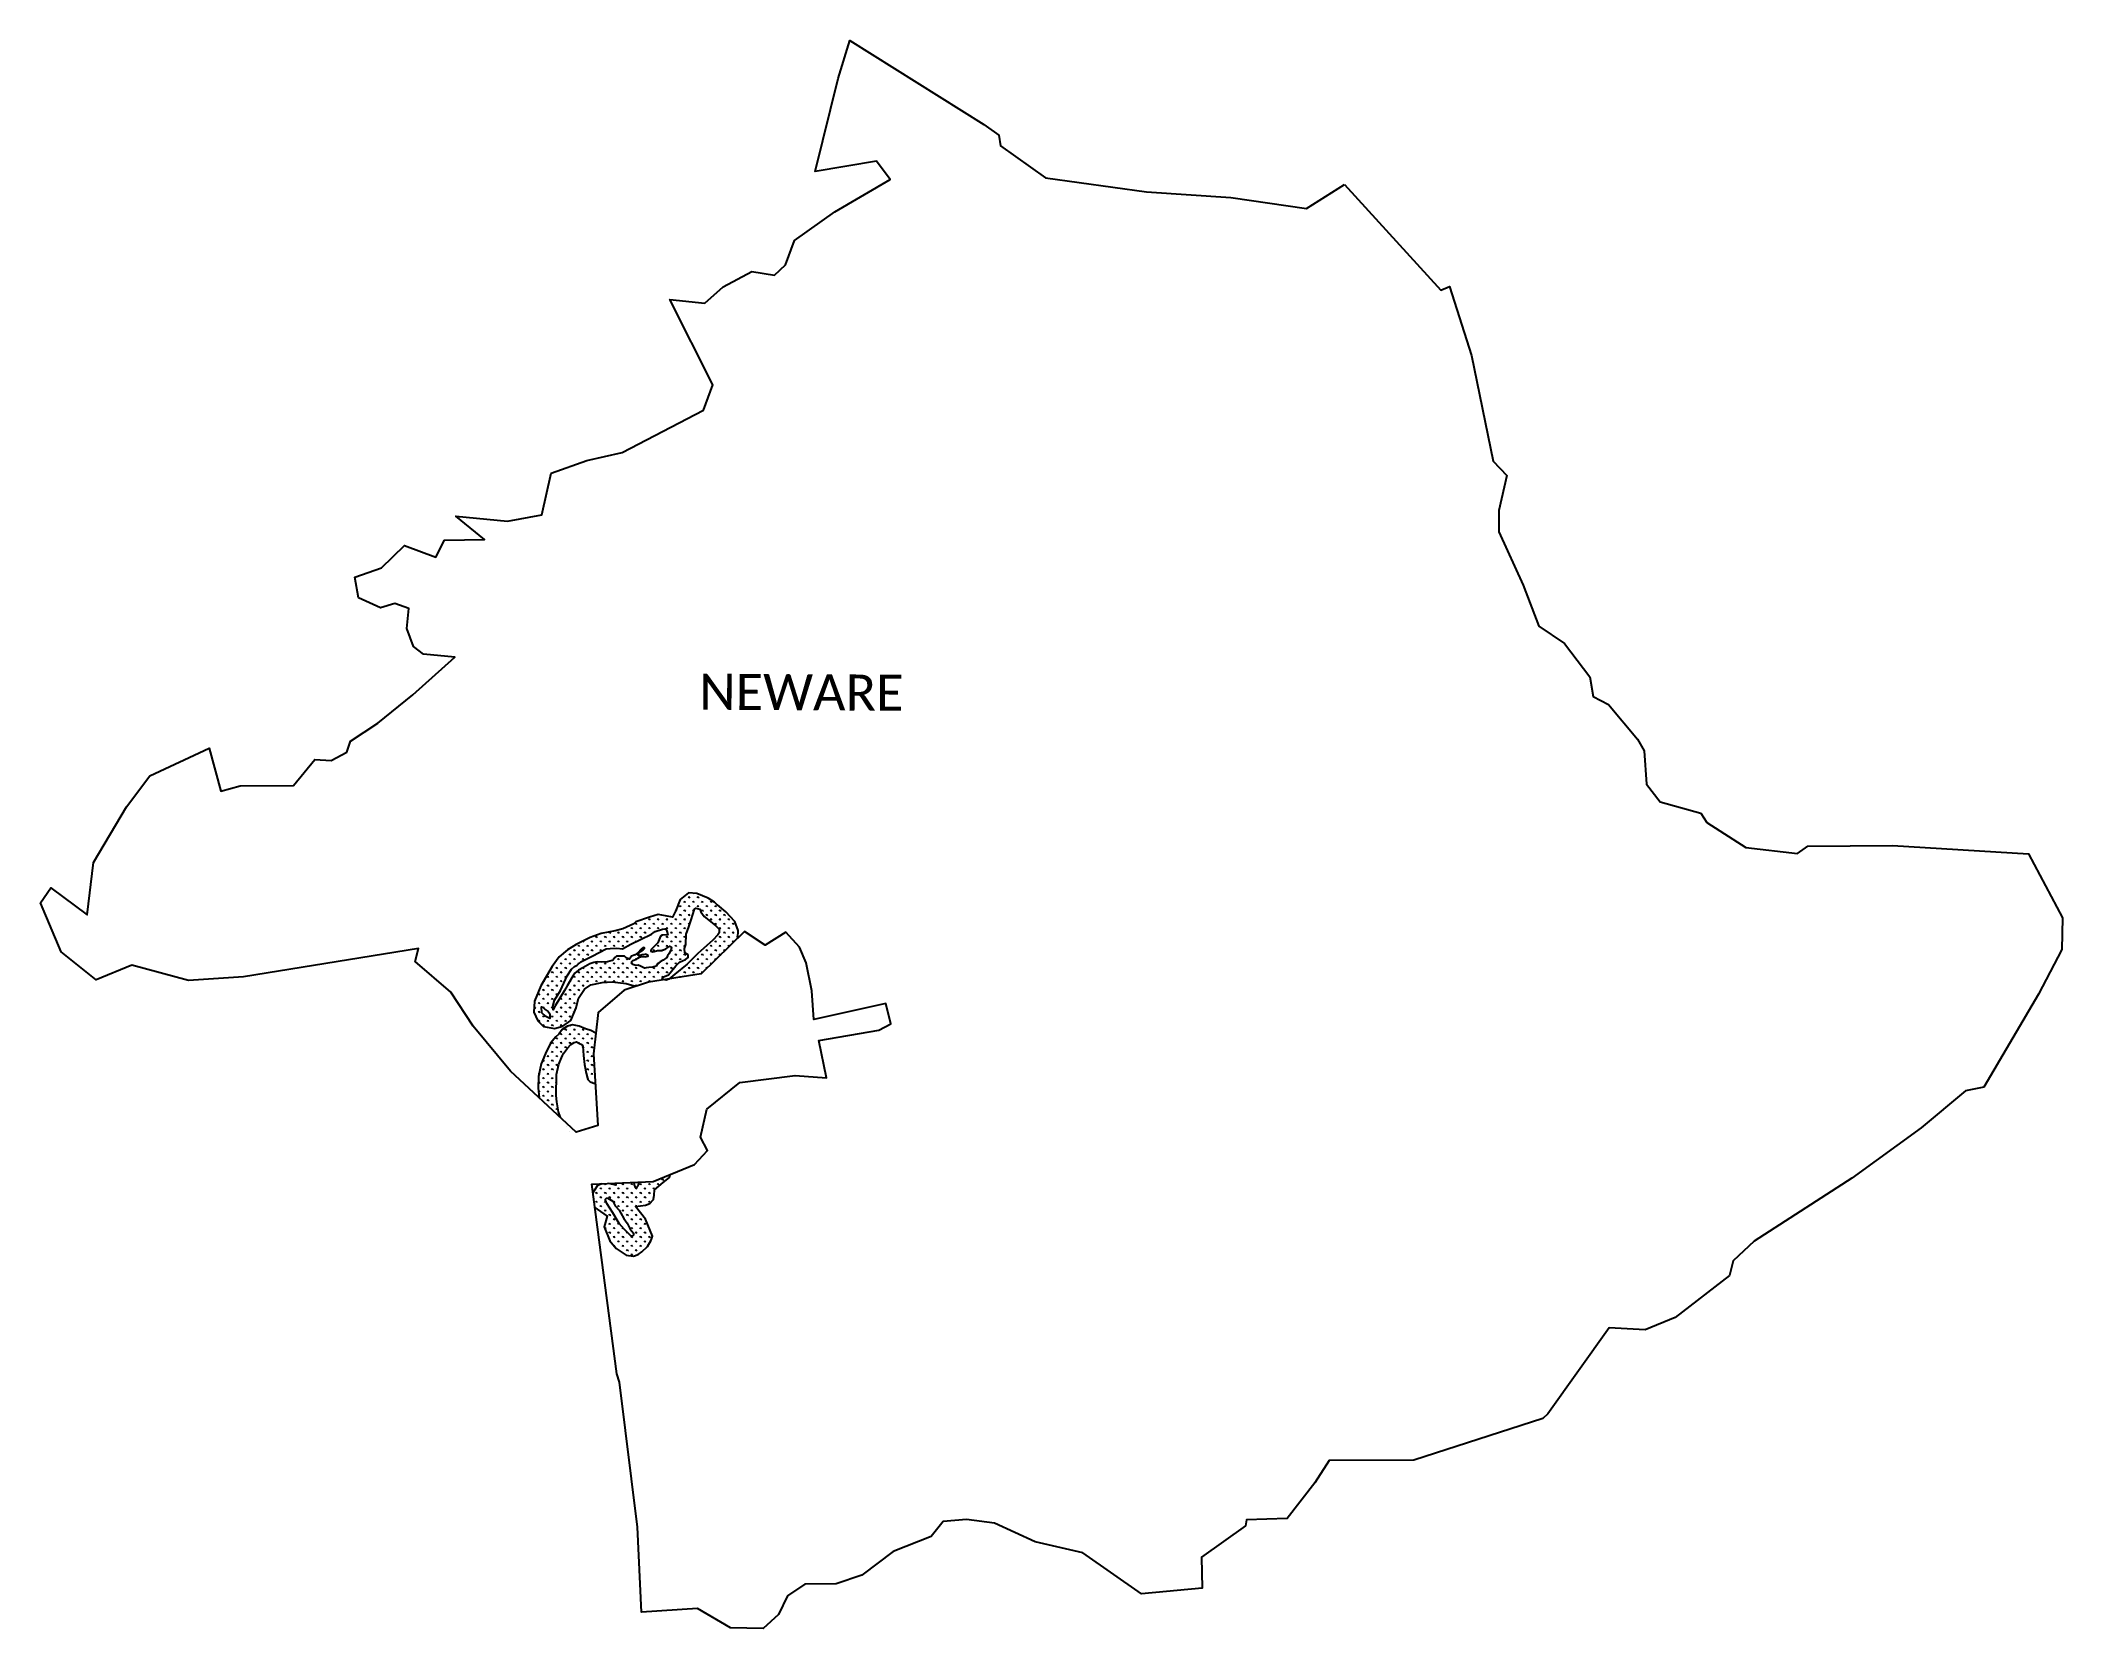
# Model space of a CAD drawing. Header units: metres. Extents: x 315728 to 321562, y 1890979 to 1895561.
import ezdxf

# ---------------------------------------------------------------- set-up
doc = ezdxf.new("R2010")
doc.units = ezdxf.units.M
for name, color, linetype in [('MANGROOVE BUFFER ZONE', 120, 'Continuous'), ('village', 3, 'Continuous'), ('VILLAGE NAME', 250, 'Continuous')]:
    doc.layers.add(name, color=color, linetype=linetype)
doc.styles.get("Standard").update_dxf_attribs({"font": 'simplex.shx'})
pattern_1 = [(90, (0, 0), (-12.72792206, 12.72792206), [3.375, -22.08084413]), (45, (0, 0), (-12.72792206, 12.72792206), [3.375, -14.625]), (135, (0, 0), (-12.72792206, -12.72792206), [3.375, -14.625])]

msp = doc.modelspace()

# ---------------------------------------------------------------- hatches: boundary and pattern name
at = {"layer": 'MANGROOVE BUFFER ZONE'}
h = msp.add_hatch(dxfattribs=at)
h.set_pattern_fill('GRASS', color=256, scale=18)
h.set_pattern_definition(pattern_1)
h.paths.add_polyline_path([(317363.9, 1892902.3), (317346.1, 1892902.1), (317334.1, 1892902.9), (317324.4, 1892900.5), (317313.6, 1892896.7), (317292.6, 1892885.3), (317280.3, 1892879), (317269.4, 1892870), (317263.9, 1892861.5), (317247.5, 1892833.5), (317239.9, 1892819.9), (317213.5, 1892776.1), (317207.3, 1892763.9), (317206.7, 1892773.6), (317210.9, 1892792.5), (317228.5, 1892820.3), (317248.1, 1892862.1), (317259.8, 1892881.6), (317269.1, 1892889.6), (317276.5, 1892893.3), (317287.2, 1892902.2), (317320.3, 1892919.4), (317360, 1892939.7), (317371.8, 1892940.7), (317391.5, 1892942.3), (317407, 1892939.9), (317431.2, 1892953.5), (317459.5, 1892967.1), (317490.6, 1892982.9), (317502, 1892990.5), (317522.7, 1892996.7), (317529.9, 1892997.5), (317535.2, 1892993.3), (317535.5, 1892991.3), (317538.4, 1892980.7), (317536.5, 1892980.3), (317521.5, 1892979.7), (317516.7, 1892976.4), (317509.4, 1892957.2), (317498.5, 1892947), (317490.2, 1892938.6), (317489.3, 1892933.3), (317493.6, 1892931.9), (317498.3, 1892932.5), (317508.3, 1892935.4), (317521.3, 1892935.2), (317532, 1892939.7), (317543.8, 1892947.8), (317545.3, 1892947.1), (317548.6, 1892943.6), (317547.8, 1892939.6), (317541.8, 1892926.7), (317536.9, 1892920.4), (317535.3, 1892914.8), (317524.3, 1892907.6), (317516, 1892902.8), (317508.9, 1892897.8), (317504.2, 1892890.3), (317494.7, 1892887.7), (317483.4, 1892886.5), (317475.6, 1892885.3), (317470.5, 1892884.8), (317459.4, 1892890), (317452.7, 1892893), (317445.6, 1892892.2), (317437, 1892895), (317433.4, 1892902.3), (317437.4, 1892906.2), (317447.8, 1892910.2), (317452, 1892913.5), (317456.8, 1892916.5), (317463.4, 1892918.1), (317473.2, 1892917.5), (317481.8, 1892919.4), (317480.8, 1892921.7), (317478, 1892923.3), (317475.4, 1892924.4), (317472.4, 1892924.3), (317468.1, 1892923.2), (317464.3, 1892922.7), (317457.4, 1892921.4), (317453.9, 1892921.3), (317452.8, 1892923.5), (317454.4, 1892928.1), (317459, 1892932.6), (317467.2, 1892937.3), (317469.4, 1892939.4), (317471, 1892941.6), (317470.5, 1892943.4), (317467.4, 1892943.6), (317462.4, 1892940.2), (317459.9, 1892938.1), (317451.7, 1892928.9), (317443.8, 1892923.2), (317433, 1892919.4), (317427.5, 1892910.3), (317417.9, 1892913.9), (317413.2, 1892919.2), (317399, 1892919), (317389.6, 1892918.9), (317385.2, 1892914.9), (317380.7, 1892908.3), (317378, 1892906.5)], flags=16)
h.paths.add_polyline_path([(317522.2, 1892852.7), (317525.8, 1892859.8), (317533.5, 1892862.1), (317540.2, 1892864.8), (317545.1, 1892870.8), (317561.3, 1892890.8), (317571.4, 1892901.8), (317589.2, 1892909.8), (317597, 1892915.2), (317596.5, 1892922.8), (317587.1, 1892928.9), (317586.3, 1892940.7), (317590.3, 1892953), (317591.2, 1892982.2), (317595.2, 1892992.9), (317598.8, 1893003.8), (317605.7, 1893023.9), (317614.8, 1893054.7), (317618.8, 1893057.6), (317630.7, 1893054.6), (317633.1, 1893047.4), (317643.4, 1893033.8), (317675.7, 1893007.9), (317686.4, 1892997), (317686.2, 1892986.7), (317682.8, 1892980.6), (317668, 1892965.5), (317624.6, 1892926.4), (317594.2, 1892896.1), (317558.1, 1892867.5), (317541.4, 1892852.4), (317533, 1892850.2)], flags=16)
h.paths.add_polyline_path([(317198.1, 1892752.3), (317198.1, 1892742.5), (317197.9, 1892739.1), (317186.5, 1892744.9), (317174.4, 1892755.6), (317174, 1892772.9), (317177.7, 1892772.2), (317184.7, 1892765.4), (317193.3, 1892759.8)], flags=16)
h.paths.add_polyline_path([(317634, 1892868.5), (317740.3, 1892971.5), (317741, 1892993.2), (317731.1, 1893019.5), (317705.5, 1893047.1), (317681.6, 1893067.3), (317681.2, 1893066.3), (317673.2, 1893074.4), (317654.1, 1893085.9), (317621.6, 1893100.2), (317597.7, 1893102.2), (317573.5, 1893082.1), (317561.5, 1893050.5), (317551.8, 1893031.2), (317531.9, 1893035.3), (317510.7, 1893039.7), (317485.3, 1893031.8), (317446.3, 1893017.7), (317440.4, 1893012.2), (317408.7, 1892998.1), (317386.5, 1892992.3), (317346.1, 1892984.6), (317313.8, 1892972.8), (317273.4, 1892953), (317249.1, 1892937.1), (317224.7, 1892917.1), (317204.3, 1892889.1), (317171.6, 1892833), (317153.1, 1892788.8), (317152, 1892757.9), (317163.5, 1892732), (317179.2, 1892716.5), (317210.9, 1892710.8), (317235.4, 1892716.9), (317258.1, 1892733), (317273.4, 1892770), (317280.4, 1892798), (317297.4, 1892824), (317315.6, 1892836.1), (317349, 1892843.5), (317377.7, 1892845.1), (317418.4, 1892840.6), (317441, 1892833.2), (317443.9, 1892831.4), (317482.1, 1892843.6), (317528.6, 1892851.2), (317533, 1892850.2), (317541.4, 1892852.4), (317542.7, 1892853.6)])
h = msp.add_hatch(dxfattribs=at)
h.set_pattern_fill('GRASS', color=256, scale=18)
h.set_pattern_definition(pattern_1)
h.paths.add_polyline_path([(317333.4, 1892345.9), (317298.6, 1892370.7), (317261.2, 1892405.9), (317230.2, 1892448.7), (317222.9, 1892469.6), (317215.4, 1892510.4), (317216.9, 1892578), (317223.5, 1892607.6), (317235.3, 1892635), (317258.8, 1892667.6), (317275, 1892671.8), (317283.5, 1892667.3), (317292.5, 1892663.3), (317294.8, 1892632.9), (317298.1, 1892606.7), (317302.3, 1892581.9), (317307.1, 1892563.6), (317313.9, 1892556.5), (317327.8, 1892552), (317361.9, 1892549), (317374.3, 1892536.8), (317388.7, 1892509.4), (317397.7, 1892480.9), (317411.9, 1892458.6), (317425, 1892424.5), (317428.3, 1892400), (317422.6, 1892368.6), (317414.9, 1892354.7), (317402.3, 1892360.1), (317402.3, 1892360.2), (317399.2, 1892361.8), (317398.7, 1892366.8), (317385.4, 1892391.1), (317374.9, 1892417), (317365.7, 1892436.8), (317361, 1892444.9), (317357.9, 1892444.7), (317357.3, 1892442.9), (317360.5, 1892433.6), (317365.7, 1892412.2), (317369.3, 1892398.6), (317376.1, 1892381.1), (317380.9, 1892360.2), (317393.3, 1892330.2), (317377.7, 1892329.8), (317357.6, 1892333.9)], flags=16)
h.paths.add_polyline_path([(317364.6, 1892221.4), (317364.7, 1892221.3), (317379.1, 1892211.9), (317386.7, 1892199), (317398.2, 1892186), (317411.2, 1892162.1), (317421.1, 1892148.3), (317429.8, 1892131.6), (317439, 1892119.5), (317439.2, 1892114.1), (317434, 1892109.9), (317399.7, 1892144.2), (317379.5, 1892178.1), (317353.9, 1892218.8)], flags=16)
h.paths.add_polyline_path([(317323.5, 1892637), (317330.2, 1892696.5), (317316, 1892704.3), (317300.9, 1892709.6), (317282.4, 1892717.3), (317263.2, 1892721), (317248.4, 1892716.8), (317233.4, 1892707.3), (317223.4, 1892694.3), (317215.3, 1892686.5), (317200, 1892668.1), (317185.1, 1892638.5), (317172.9, 1892608.4), (317164.8, 1892572.3), (317163.6, 1892538), (317166.6, 1892510.9), (317228.4, 1892453.8), (317237.6, 1892438.5), (317261.2, 1892405.9), (317298.6, 1892370.7), (317333.4, 1892345.9), (317357.6, 1892333.9), (317369.7, 1892331.4), (317381.2, 1892329.9), (317384.8, 1892330), (317388.8, 1892336.8), (317386.1, 1892347.6), (317380.9, 1892360.2), (317376.1, 1892381.1), (317369.3, 1892398.6), (317365.7, 1892412.2), (317360.5, 1892433.6), (317357.3, 1892442.9), (317357.9, 1892444.7), (317361, 1892444.9), (317365.7, 1892436.8), (317374.9, 1892417), (317385.4, 1892391.1), (317398.7, 1892366.8), (317399.2, 1892361.8), (317402.9, 1892359.9), (317411.6, 1892356.1), (317417.2, 1892358.9), (317421.8, 1892367.1), (317424.9, 1892380.8), (317428.3, 1892400), (317425, 1892424.5), (317411.9, 1892458.6), (317397.7, 1892480.9), (317388.7, 1892509.4), (317374.3, 1892536.8), (317366.8, 1892544.2), (317351.6, 1892549.9), (317328.7, 1892552)])
h.paths.add_polyline_path([(317491.4, 1892312.5), (317485.7, 1892304.1), (317492.9, 1892308.7)])
h.paths.add_polyline_path([(317432, 1892371.1), (317432, 1892388.3), (317431.9, 1892388.2)])
h.paths.add_polyline_path([(317441.4, 1892395.7), (317443.4, 1892394.6), (317442.1, 1892396.3)])
h.paths.add_polyline_path([(317453.6, 1892267.1), (317441, 1892266.5), (317442.4, 1892259.1), (317446.3, 1892249.2), (317452, 1892255.5), (317453.4, 1892263.6)])
h.paths.add_polyline_path([(317474.4, 1892347.2), (317482.4, 1892335.3), (317482, 1892336.4)])
h.paths.add_polyline_path([(317497.7, 1892345.3), (317495.7, 1892341), (317489.5, 1892337.3), (317494, 1892331.6)])
h.paths.add_polyline_path([(317448.1, 1892444.3), (317455, 1892443.3), (317452, 1892444.4), (317440.1, 1892444.4)])
h.paths.add_polyline_path([(317423.9, 1892443.5), (317432.9, 1892444.4), (317423.4, 1892444.4)])
h.paths.add_polyline_path([(317485.6, 1892425.2), (317485.5, 1892417.5), (317487.5, 1892421.9)])
h.paths.add_polyline_path([(317501.4, 1892364.2), (317500.7, 1892356.3), (317502.5, 1892362.8)])
h.paths.add_polyline_path([(317478.1, 1892433.3), (317483.6, 1892428.8), (317480.7, 1892433.9), (317464.2, 1892440), (317472.7, 1892436.1)])
h.paths.add_polyline_path([(317322.2, 1892236.6), (317327.8, 1892194.2), (317334.6, 1892189), (317363.2, 1892168.6), (317354.9, 1892138.5), (317370.8, 1892098), (317389.5, 1892075.8), (317418.3, 1892056), (317438.7, 1892053.8), (317453, 1892058.3), (317463.1, 1892066.2), (317479.6, 1892081.3), (317490.1, 1892099.8), (317494.2, 1892111.3), (317473.4, 1892160.5), (317444.8, 1892197.1), (317473.5, 1892200.6), (317486, 1892205.4), (317497.1, 1892217.2), (317498.4, 1892229.5), (317499.3, 1892245.2), (317525.1, 1892266.4), (317543.3, 1892280.2), (317544.5, 1892289.2), (317496.2, 1892269.1), (317389.5, 1892264.1), (317388.4, 1892258.4), (317371.5, 1892262.6), (317354.1, 1892264.2), (317334.8, 1892257.5), (317326.9, 1892244.3)])

# ---------------------------------------------------------------- linework, layer by layer
at = {"color": 3, "flags": 128}
msp.add_lwpolyline([(319381, 1895076.4), (319490.3, 1895145.4)], dxfattribs=at)
at = {"layer": 'MANGROOVE BUFFER ZONE', "flags": 128}
for points in [[(317740.3, 1892971.5), (317741, 1892993.2), (317731.1, 1893019.5), (317705.5, 1893047.1), (317681.6, 1893067.3), (317681.2, 1893066.3), (317673.2, 1893074.4), (317654.1, 1893085.9), (317621.6, 1893100.2), (317597.7, 1893102.2), (317573.5, 1893082.1), (317561.5, 1893050.5), (317551.8, 1893031.2), (317531.9, 1893035.3), (317510.7, 1893039.7), (317485.3, 1893031.8), (317446.3, 1893017.7), (317440.4, 1893012.2), (317408.7, 1892998.1), (317386.5, 1892992.3), (317346.1, 1892984.6), (317313.8, 1892972.8), (317273.4, 1892953), (317249.1, 1892937.1), (317224.7, 1892917.1), (317204.3, 1892889.1), (317171.6, 1892833), (317153.1, 1892788.8), (317152, 1892757.9), (317163.5, 1892732), (317179.2, 1892716.5), (317210.9, 1892710.8), (317235.4, 1892716.9), (317258.1, 1892733), (317273.4, 1892770), (317280.4, 1892798), (317297.4, 1892824), (317315.6, 1892836.1), (317349, 1892843.5), (317377.7, 1892845.1), (317418.4, 1892840.6), (317441, 1892833.2), (317443.9, 1892831.4)], [(317330.2, 1892696.5), (317316, 1892704.3), (317300.9, 1892709.6), (317282.4, 1892717.3), (317263.2, 1892721), (317248.4, 1892716.8), (317233.4, 1892707.3), (317223.4, 1892694.3), (317215.3, 1892686.5), (317200, 1892668.1), (317185.1, 1892638.5), (317172.9, 1892608.4), (317164.8, 1892572.3), (317163.6, 1892538), (317166.6, 1892510.9)], [(317228.5, 1892453.7), (317222.9, 1892469.6), (317217.6, 1892498.3), (317215.6, 1892516.7), (317216.9, 1892578), (317223.5, 1892607.6), (317234.2, 1892632.6), (317237.6, 1892638.3), (317248.8, 1892653.8), (317258.3, 1892663.8), (317267.5, 1892669.8), (317275, 1892671.8), (317283.5, 1892667.3), (317289.6, 1892664.6), (317292.8, 1892659.5), (317294.8, 1892632.9), (317298.1, 1892606.7), (317302.3, 1892581.9), (317307.1, 1892563.6), (317313.9, 1892556.5), (317327.8, 1892552), (317328.7, 1892552)], [(317348.5, 1892262.2), (317334.8, 1892257.5), (317326.9, 1892244.3), (317322.2, 1892236.6)], [(317327.8, 1892194.2), (317334.6, 1892189), (317363.2, 1892168.6), (317354.9, 1892138.5), (317370.8, 1892098), (317389.5, 1892075.8), (317418.3, 1892056), (317438.7, 1892053.8), (317453, 1892058.3), (317463.1, 1892066.2), (317479.6, 1892081.3), (317490.1, 1892099.8), (317494.2, 1892111.3), (317473.4, 1892160.5), (317444.8, 1892197.1), (317473.5, 1892200.6), (317486, 1892205.4), (317497.1, 1892217.2), (317498.4, 1892229.5), (317499.3, 1892245.2), (317525.1, 1892266.4), (317543.3, 1892280.2), (317544.5, 1892289.2)], [(317389.5, 1892264.1), (317388.4, 1892258.4), (317371.5, 1892262.6), (317366.8, 1892263)], [(317453.6, 1892267.1), (317453.4, 1892263.6), (317452, 1892255.5), (317448.3, 1892251.4), (317445.2, 1892251.9), (317442.4, 1892259.1), (317441, 1892266.5)]]:
    msp.add_lwpolyline(points, dxfattribs=at)
for points in [[(317522.2, 1892852.7), (317525.8, 1892859.8), (317533.5, 1892862.1), (317540.2, 1892864.8), (317545.1, 1892870.8), (317561.3, 1892890.8), (317571.4, 1892901.8), (317589.2, 1892909.8), (317597, 1892915.2), (317596.5, 1892922.8), (317587.1, 1892928.9), (317586.3, 1892940.7), (317590.3, 1892953), (317591.2, 1892982.2), (317595.2, 1892992.9), (317598.8, 1893003.8), (317605.7, 1893023.9), (317614.8, 1893054.7), (317618.8, 1893057.6), (317630.7, 1893054.6), (317633.1, 1893047.4), (317643.4, 1893033.8), (317675.7, 1893007.9), (317686.4, 1892997), (317686.2, 1892986.7), (317682.8, 1892980.6), (317668, 1892965.5), (317624.6, 1892926.4), (317594.2, 1892896.1), (317558.1, 1892867.5), (317541.4, 1892852.4), (317533, 1892850.2)], [(317213.5, 1892776.1), (317207.3, 1892763.9), (317206.7, 1892773.6), (317210.9, 1892792.5), (317228.5, 1892820.3), (317248.1, 1892862.1), (317259.8, 1892881.6), (317269.1, 1892889.6), (317276.5, 1892893.3), (317287.2, 1892902.2), (317320.3, 1892919.4), (317360, 1892939.7), (317371.8, 1892940.7), (317391.5, 1892942.3), (317407, 1892939.9), (317431.2, 1892953.5), (317459.5, 1892967.1), (317490.6, 1892982.9), (317502, 1892990.5), (317522.7, 1892996.7), (317529.9, 1892997.5), (317535.2, 1892993.3), (317535.5, 1892991.3), (317538.4, 1892980.7), (317536.5, 1892980.3), (317521.5, 1892979.7), (317516.7, 1892976.4), (317509.4, 1892957.2), (317498.5, 1892947), (317490.2, 1892938.6), (317489.3, 1892933.3), (317493.6, 1892931.9), (317498.3, 1892932.5), (317508.3, 1892935.4), (317521.3, 1892935.2), (317532, 1892939.7), (317543.8, 1892947.8), (317545.3, 1892947.1), (317548.6, 1892943.6), (317547.8, 1892939.6), (317541.8, 1892926.7), (317536.9, 1892920.4), (317535.3, 1892914.8), (317524.3, 1892907.6), (317516, 1892902.8), (317508.9, 1892897.8), (317504.2, 1892890.3), (317494.7, 1892887.7), (317483.4, 1892886.5), (317475.6, 1892885.3), (317470.5, 1892884.8), (317459.4, 1892890), (317452.7, 1892893), (317445.6, 1892892.2), (317437, 1892895), (317433.4, 1892902.3), (317437.4, 1892906.2), (317447.8, 1892910.2), (317452, 1892913.5), (317456.8, 1892916.5), (317463.4, 1892918.1), (317473.2, 1892917.5), (317481.8, 1892919.4), (317480.8, 1892921.7), (317478, 1892923.3), (317475.4, 1892924.4), (317472.4, 1892924.3), (317468.1, 1892923.2), (317464.3, 1892922.7), (317457.4, 1892921.4), (317453.9, 1892921.3), (317452.8, 1892923.5), (317454.4, 1892928.1), (317459, 1892932.6), (317467.2, 1892937.3), (317469.4, 1892939.4), (317471, 1892941.6), (317470.5, 1892943.4), (317467.4, 1892943.6), (317462.4, 1892940.2), (317459.9, 1892938.1), (317451.7, 1892928.9), (317443.8, 1892923.2), (317433, 1892919.4), (317427.5, 1892910.3), (317417.9, 1892913.9), (317413.2, 1892919.2), (317399, 1892919), (317389.6, 1892918.9), (317385.2, 1892914.9), (317380.7, 1892908.3), (317378, 1892906.5), (317363.9, 1892902.3), (317346.1, 1892902.1), (317334.1, 1892902.9), (317324.4, 1892900.5), (317313.6, 1892896.7), (317292.6, 1892885.3), (317280.3, 1892879), (317269.4, 1892870), (317263.9, 1892861.5), (317247.5, 1892833.5), (317239.9, 1892819.9)], [(317198.1, 1892752.3), (317198.1, 1892742.5), (317197.9, 1892739.1), (317186.5, 1892744.9), (317174.4, 1892755.6), (317174, 1892772.9), (317177.7, 1892772.2), (317184.7, 1892765.4), (317193.3, 1892759.8)], [(317364.6, 1892221.4), (317364.7, 1892221.3), (317379.1, 1892211.9), (317386.7, 1892199), (317398.2, 1892186), (317402.9, 1892177.3), (317410.9, 1892162.4), (317421.1, 1892148.3), (317429.8, 1892131.6), (317439, 1892119.5), (317439.2, 1892114.1), (317436.1, 1892111.6), (317431.6, 1892112.3), (317412.1, 1892131.8), (317397.6, 1892147.7), (317379.5, 1892178.1), (317362.4, 1892205.3), (317358.2, 1892215), (317358.6, 1892217.9), (317360.9, 1892220.5)]]:
    msp.add_lwpolyline(points, close=True, dxfattribs=at)
at = {"layer": 'village', "color": 3}
for points in [[(319935.7, 1894143.5, 0), (320006, 1893989, 0), (320051.2, 1893871.3, 0), (320125.1, 1893820.8, 0), (320198.4, 1893725, 0), (320207.9, 1893668.2, 0), (320251.7, 1893645.1, 0), (320336.1, 1893544.9, 0), (320355, 1893511.1, 0), (320361.9, 1893415.6, 0), (320400.8, 1893364.1, 0), (320518.5, 1893331.8, 0), (320535.4, 1893304.8, 0), (320648.5, 1893232.9, 0), (320797.1, 1893215.2, 0), (320827.5, 1893236.2, 0), (321071.3, 1893238.2, 0), (321464.2, 1893214.1, 0), (321562.1, 1893029.2, 0), (321560, 1892938.1, 0), (321492.2, 1892809.3, 0), (321335.4, 1892540.8, 0), (321281.8, 1892530.1, 0), (321154.4, 1892423.7, 0), (320954.1, 1892278.2, 0), (320672.4, 1892096.7, 0), (320611.5, 1892040.2, 0), (320601.3, 1891997.7, 0), (320444.6, 1891876.4, 0), (320357.8, 1891840.9, 0), (320254.1, 1891847.2, 0), (320076.8, 1891598.2, 0), (320062.7, 1891585.5, 0), (319690.4, 1891465.1, 0), (319445.8, 1891464.4, 0), (319405.1, 1891399.1, 0), (319325.1, 1891296.4, 0), (319207.6, 1891292.9, 0), (319205.1, 1891275.4, 0), (319077.7, 1891184.8, 0), (319080.1, 1891095.7, 0), (318904.3, 1891079.1, 0), (318735.3, 1891197.4, 0), (318598.1, 1891229.2, 0), (318480.4, 1891282.8, 0), (318399.7, 1891294.1, 0), (318333, 1891287.8, 0), (318297.9, 1891244.3, 0), (318187.9, 1891201.3, 0), (318097.5, 1891132.7, 0), (318023.9, 1891108.6, 0), (317933.1, 1891107.5, 0), (317883, 1891073.7, 0), (317857.9, 1891019.6, 0), (317812.8, 1890979.1, 0), (317719.3, 1890981.4, 0), (317624.1, 1891037, 0), (317462.5, 1891026.3, 0), (317451, 1891271.5, 0), (317398.9, 1891689.9, 0), (317391.4, 1891714.2, 0), (317319, 1892260.8, 0), (317496.2, 1892269.1, 0), (317614.7, 1892318.3, 0), (317652.8, 1892358.6, 0), (317632, 1892397.3, 0), (317650.8, 1892477.3, 0), (317745.9, 1892554.3, 0), (317905.2, 1892574.3, 0), (317996.1, 1892568.1, 0), (317974.2, 1892675.9, 0), (318146.5, 1892705.9, 0), (318181.1, 1892724, 0), (318167.1, 1892782.4, 0), (317959.1, 1892736.3, 0), (317953.6, 1892818.8, 0), (317937.4, 1892899.8, 0), (317918, 1892945.2, 0), (317878.3, 1892988.5, 0), (317818.7, 1892950.3, 0), (317759.3, 1892990, 0), (317634, 1892868.5, 0), (317482.1, 1892843.6, 0), (317412.3, 1892821.3, 0), (317336.9, 1892756.6, 0), (317323.5, 1892637, 0), (317336.2, 1892430.7, 0), (317274, 1892411.7, 0), (317083.9, 1892587.4, 0), (316976.1, 1892716.8, 0), (316912.3, 1892814.8, 0), (316809.4, 1892903.4, 0), (316819.1, 1892941.6, 0), (316313.6, 1892859, 0), (316155, 1892849.3, 0), (315991.5, 1892892.9, 0), (315888.4, 1892851.1, 0), (315787.8, 1892931.2, 0), (315728.1, 1893073.2, 0), (315758, 1893116.6, 0), (315863.1, 1893038.7, 0), (315881.3, 1893188.8, 0), (315976.5, 1893349.7, 0), (316043.9, 1893439.3, 0), (316214.6, 1893519.4, 0), (316248.6, 1893394.6, 0), (316304.7, 1893410.2, 0), (316458, 1893411.3, 0), (316520.2, 1893486.7, 0), (316567.3, 1893483.6, 0), (316611.9, 1893507.6, 0), (316623, 1893539.6, 0), (316701.6, 1893591.1, 0), (316802, 1893672.6, 0), (316923.5, 1893781.5, 0), (316833.2, 1893790.5, 0), (316804.3, 1893812.9, 0), (316784.7, 1893864.6, 0), (316790.7, 1893922.5, 0), (316751, 1893936.4, 0), (316709.5, 1893924.3, 0), (316645.8, 1893952.5, 0), (316634.8, 1894012.5, 0), (316712.5, 1894039.8, 0), (316778.9, 1894103.7, 0), (316868.9, 1894069.8, 0), (316894.1, 1894119.1, 0), (317009.6, 1894120.9, 0), (316926.8, 1894188.7, 0), (317075.5, 1894173.9, 0), (317174.3, 1894192.3, 0), (317201.8, 1894312.4, 0), (317304.5, 1894349.5, 0), (317406.1, 1894372.5, 0), (317641, 1894494.2, 0), (317667.9, 1894567.2, 0), (317543.6, 1894813.1, 0), (317644.7, 1894802.7, 0), (317698, 1894849.9, 0), (317780.9, 1894894.2, 0), (317845.9, 1894884, 0), (317877.4, 1894913.6, 0), (317903.6, 1894983.4, 0), (318019.7, 1895066.2, 0), (318179.8, 1895159.9, 0), (318140.3, 1895212.5, 0), (317963.1, 1895183, 0), (318029.4, 1895451.4, 0), (318063.4, 1895560.9, 0), (318450.2, 1895318.3, 0), (318493.5, 1895287.9, 0), (318497.9, 1895257.1, 0), (318628.1, 1895164.6, 0), (318918.9, 1895124.3, 0), (319162.3, 1895108.2, 0), (319381, 1895076.4, 0)], [(319490.3, 1895145.4, 0), (319768.7, 1894840.6, 0), (319793.2, 1894850.6, 0), (319856.9, 1894652, 0), (319919, 1894347.4, 0), (319958.4, 1894306.2, 0), (319935.6, 1894204.9, 0), (319935.7, 1894143.5, 0)]]:
    msp.add_polyline3d(points, dxfattribs=at)

# ---------------------------------------------------------------- texts
at = {"layer": 'VILLAGE NAME', "insert": (317629.3, 1893734.2), "char_height": 104.042, "attachment_point": 1, "rotation": 359.67619}
msp.add_mtext_dynamic_manual_height_columns('{\\fCalibri|b0|i0|c0|p34;NEWARE}', width=815.559, gutter_width=520.2, heights=[0], dxfattribs=at)

doc.saveas('drawing.dxf')
